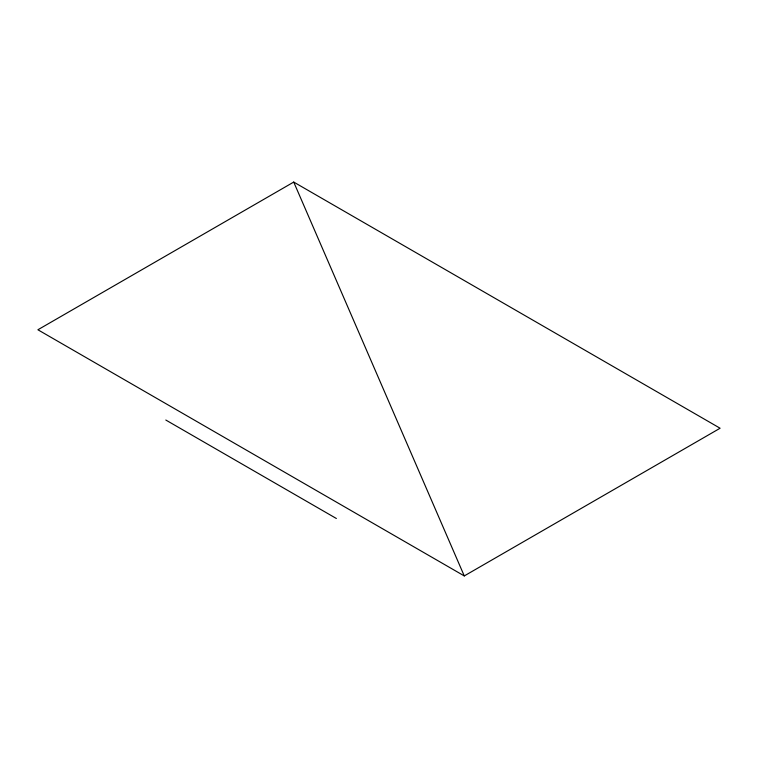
<?xml version="1.0" encoding="UTF-8"?>
<svg xmlns="http://www.w3.org/2000/svg" width="758" height="758" viewBox="0 0 758 758"><rect width="100%" height="100%" fill="white"/><g stroke="black" fill="none" stroke-linecap="round" stroke-linejoin="round"><path stroke-width="1.14" d="M293.725 182.072L37.9 329.768L464.275 575.928L720.1 428.232L293.725 182.072L464.275 575.928M165.812 420.027L336.363 518.491"/></g></svg>
